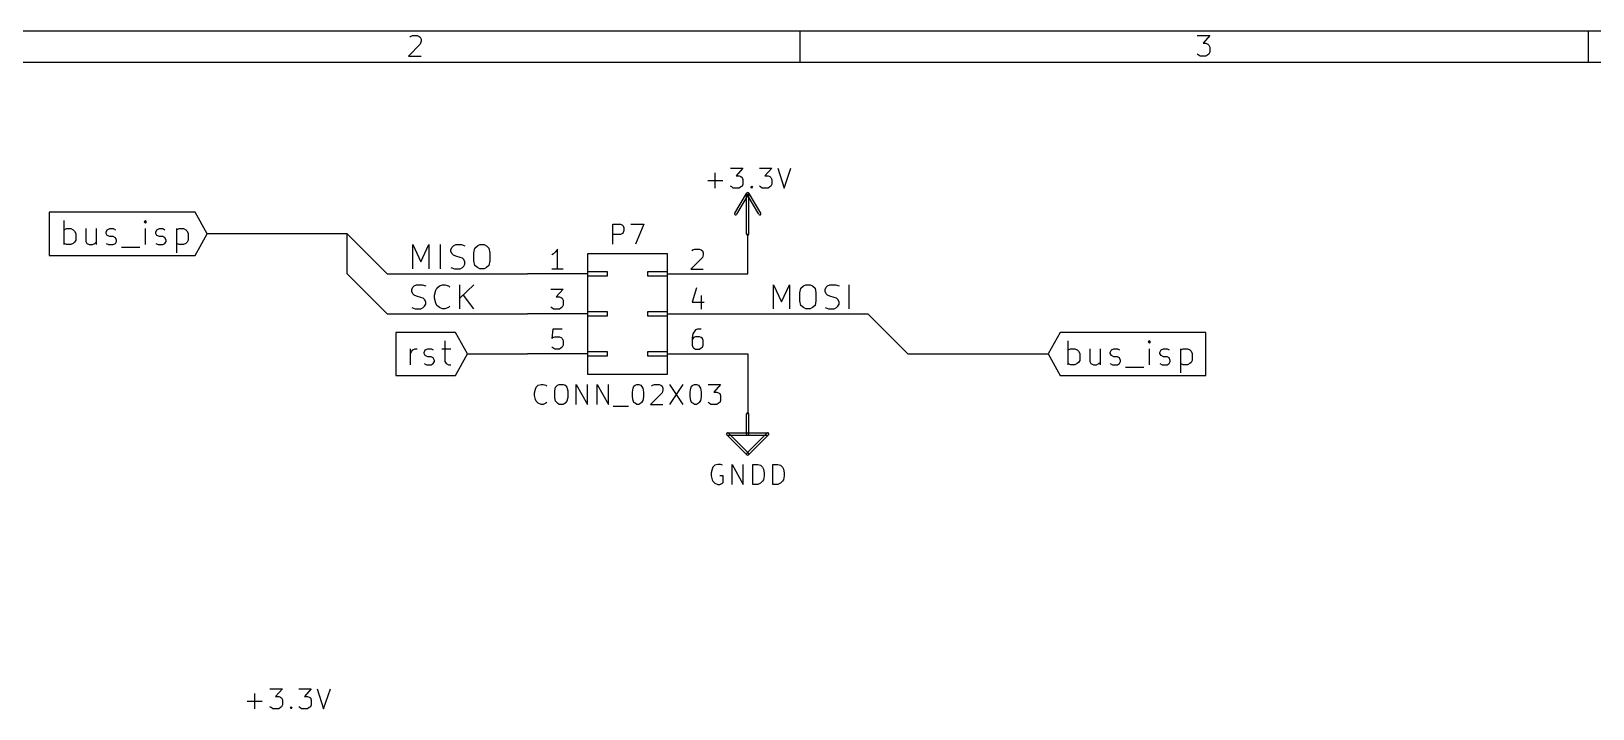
# Model space of a CAD drawing. Extents: x 10 to 287, y -200 to -10.
# Drawn here: x 61.2 to 160.3, y -53 to -10 of the extents above; entities that cross this region are included whole.
import ezdxf

# ---------------------------------------------------------------- set-up
doc = ezdxf.new("R2010")
doc.units = 0
doc.header["$MEASUREMENT"] = 0
doc.layers.add('BLACK', color=7, linetype='CONTINUOUS')
doc.layers.add('WHITE', color=7, linetype='CONTINUOUS')

msp = doc.modelspace()

# ---------------------------------------------------------------- linework, layer by layer
at = {"layer": 'Black'}
for p, q in [((286.995, -10.0076), (10.0076, -10.0076)), ((85.9028, -10.8204), (85.1662, -11.5824)), ((85.2424, -10.3886), (85.2932, -10.3378)), ((85.2932, -10.3378), (85.4202, -10.287)), ((85.4202, -10.287), (85.725, -10.287)), ((85.725, -10.287), (85.852, -10.3378)), ((85.852, -10.3378), (85.9028, -10.3886)), ((85.9028, -10.3886), (85.979, -10.5156)), ((85.979, -10.6426), (85.9028, -10.8204)), ((85.979, -10.5156), (85.979, -10.6426)), ((110.007, -11.9888), (110.007, -10.0076)), ((135.179, -10.287), (135.992, -10.287)), ((135.992, -10.287), (135.56, -10.7696)), ((135.56, -10.7696), (135.738, -10.7696)), ((135.738, -10.7696), (135.865, -10.8204)), ((135.865, -10.8204), (135.915, -10.8966)), ((159.995, -11.9888), (159.995, -10.0076)), ((85.1662, -11.5824), (85.979, -11.5824)), ((135.255, -11.5062), (135.179, -11.4554)), ((135.382, -11.5824), (135.255, -11.5062)), ((135.738, -11.5824), (135.382, -11.5824)), ((135.865, -11.5062), (135.738, -11.5824)), ((135.915, -11.4554), (135.865, -11.5062)), ((135.915, -10.8966), (135.992, -11.0236)), ((135.992, -11.3284), (135.915, -11.4554)), ((135.992, -11.0236), (135.992, -11.3284)), ((285.013, -11.9888), (11.9888, -11.9888)), ((105.588, -18.6944), (106.375, -18.6944)), ((106.375, -18.6944), (105.943, -19.177)), ((107.417, -18.6944), (108.204, -18.6944)), ((108.204, -18.6944), (107.772, -19.177)), ((108.585, -18.6944), (108.991, -19.9644)), ((108.991, -19.9644), (109.423, -18.6944)), ((104.14, -19.4818), (105.105, -19.4818)), ((104.623, -19.9644), (104.623, -18.9992)), ((105.943, -19.177), (106.147, -19.177)), ((106.147, -19.177), (106.248, -19.2278)), ((106.248, -19.2278), (106.324, -19.2786)), ((106.324, -19.2786), (106.375, -19.4056)), ((106.375, -19.7104), (106.324, -19.8374)), ((106.375, -19.4056), (106.375, -19.7104)), ((107.772, -19.177), (107.975, -19.177)), ((107.975, -19.177), (108.077, -19.2278)), ((108.077, -19.2278), (108.153, -19.2786)), ((108.153, -19.2786), (108.204, -19.4056)), ((108.204, -19.7104), (108.153, -19.8374)), ((108.204, -19.4056), (108.204, -19.7104)), ((105.664, -19.8882), (105.588, -19.8374)), ((105.766, -19.9644), (105.664, -19.8882)), ((106.147, -19.9644), (105.766, -19.9644)), ((105.867, -21.5392), (106.604, -20.2946)), ((105.994, -21.6154), (106.731, -20.3708)), ((106.248, -19.8882), (106.147, -19.9644)), ((106.324, -19.8374), (106.248, -19.8882)), ((106.604, -22.86), (106.604, -20.32)), ((106.629, -20.3708), (107.366, -21.6154)), ((106.756, -20.2946), (107.493, -21.5392)), ((106.756, -22.86), (106.756, -20.32)), ((106.883, -19.8882), (106.934, -19.8374)), ((106.934, -19.9644), (106.883, -19.8882)), ((106.934, -19.8374), (106.985, -19.8882)), ((106.934, -19.8374), (106.934, -19.9644)), ((106.985, -19.8882), (106.934, -19.9644)), ((107.493, -19.8882), (107.417, -19.8374)), ((107.594, -19.9644), (107.493, -19.8882)), ((107.975, -19.9644), (107.594, -19.9644)), ((108.077, -19.8882), (107.975, -19.9644)), ((108.153, -19.8374), (108.077, -19.8882)), ((71.628, -21.4884), (62.3824, -21.4884)), ((62.3824, -21.4884), (62.3824, -22.86)), ((72.39, -22.86), (71.628, -21.4884)), ((63.3222, -23.5458), (63.3222, -22.0218)), ((63.3222, -22.606), (63.4746, -22.5298)), ((63.4746, -22.5298), (63.754, -22.5298)), ((63.754, -22.5298), (63.9064, -22.606)), ((63.9064, -22.606), (63.9826, -22.6822)), ((63.9826, -22.6822), (64.0588, -22.8346)), ((64.6938, -22.5298), (64.6938, -23.3426)), ((65.3542, -22.5298), (65.3542, -23.5458)), ((65.9892, -22.7584), (66.0654, -22.606)), ((65.9892, -22.8346), (65.9892, -22.7584)), ((66.0654, -22.606), (66.2178, -22.5298)), ((66.2178, -22.5298), (66.4464, -22.5298)), ((66.4464, -22.5298), (66.5734, -22.606)), ((68.4784, -22.0218), (68.4022, -22.098)), ((68.4022, -22.098), (68.4784, -22.1742)), ((68.5546, -22.098), (68.4784, -22.0218)), ((68.4784, -22.0218), (68.4784, -22.1742)), ((68.4784, -22.1742), (68.5546, -22.098)), ((68.4784, -23.5458), (68.4784, -22.5298)), ((69.1388, -22.7584), (69.215, -22.606)), ((69.1388, -22.8346), (69.1388, -22.7584)), ((69.215, -22.606), (69.3674, -22.5298)), ((69.3674, -22.5298), (69.596, -22.5298)), ((69.596, -22.5298), (69.723, -22.606)), ((70.4596, -22.5298), (70.4596, -24.0538)), ((70.4596, -22.606), (70.612, -22.5298)), ((70.612, -22.5298), (70.8914, -22.5298)), ((70.8914, -22.5298), (71.0438, -22.606)), ((71.0438, -22.606), (71.12, -22.6822)), ((71.12, -22.6822), (71.1962, -22.8346)), ((62.3824, -22.86), (62.3824, -24.2316)), ((63.4746, -23.5458), (63.3222, -23.4696)), ((63.754, -23.5458), (63.4746, -23.5458)), ((63.9064, -23.4696), (63.754, -23.5458)), ((63.9826, -23.3934), (63.9064, -23.4696)), ((64.0588, -23.2664), (63.9826, -23.3934)), ((64.0588, -22.8346), (64.0588, -23.2664)), ((64.6938, -23.3426), (64.77, -23.4696)), ((64.77, -23.4696), (64.9224, -23.5458)), ((64.9224, -23.5458), (65.1256, -23.5458)), ((65.1256, -23.5458), (65.278, -23.4696)), ((65.278, -23.4696), (65.3542, -23.3934)), ((66.0654, -22.9616), (65.9892, -22.8346)), ((65.9892, -23.4696), (66.1416, -23.5458)), ((66.2178, -23.0378), (66.0654, -22.9616)), ((66.1416, -23.5458), (66.4464, -23.5458)), ((66.4464, -23.0378), (66.2178, -23.0378)), ((66.5734, -23.114), (66.4464, -23.0378)), ((66.4464, -23.5458), (66.5734, -23.4696)), ((66.6496, -23.2664), (66.5734, -23.114)), ((66.5734, -23.4696), (66.6496, -23.3426)), ((66.6496, -23.3426), (66.6496, -23.2664)), ((66.9544, -23.6982), (68.1228, -23.6982)), ((69.215, -22.9616), (69.1388, -22.8346)), ((69.1388, -23.4696), (69.2912, -23.5458)), ((69.3674, -23.0378), (69.215, -22.9616)), ((69.2912, -23.5458), (69.596, -23.5458)), ((69.596, -23.0378), (69.3674, -23.0378)), ((69.723, -23.114), (69.596, -23.0378)), ((69.596, -23.5458), (69.723, -23.4696)), ((69.7992, -23.2664), (69.723, -23.114)), ((69.723, -23.4696), (69.7992, -23.3426)), ((69.7992, -23.3426), (69.7992, -23.2664)), ((70.612, -23.5458), (70.4596, -23.4696)), ((70.8914, -23.5458), (70.612, -23.5458)), ((71.0438, -23.4696), (70.8914, -23.5458)), ((71.12, -23.3934), (71.0438, -23.4696)), ((71.1962, -23.2664), (71.12, -23.3934)), ((71.1962, -22.8346), (71.1962, -23.2664)), ((71.628, -24.2316), (72.39, -22.86)), ((81.28, -22.86), (72.39, -22.86)), ((81.28, -22.86), (83.82, -25.4)), ((81.28, -25.4), (81.28, -22.86)), ((106.68, -25.4), (106.68, -22.86)), ((62.3824, -24.2316), (71.628, -24.2316)), ((94.361, -24.13), (94.2594, -24.1808)), ((94.488, -24.003), (94.361, -24.13)), ((94.615, -23.8252), (94.488, -24.003)), ((94.615, -25.0952), (94.615, -23.8252)), ((96.52, -24.13), (96.52, -31.75)), ((101.6, -24.13), (96.52, -24.13)), ((101.6, -31.75), (101.6, -24.13)), ((103.81, -24.3586), (103.073, -25.0952)), ((103.149, -23.9268), (103.2, -23.876)), ((103.2, -23.876), (103.327, -23.8252)), ((103.327, -23.8252), (103.632, -23.8252)), ((103.632, -23.8252), (103.734, -23.876)), ((103.734, -23.876), (103.81, -23.9268)), ((103.81, -23.9268), (103.861, -24.0538)), ((103.861, -24.1808), (103.81, -24.3586)), ((103.861, -24.0538), (103.861, -24.1808)), ((81.28, -25.4), (83.82, -27.94)), ((83.82, -25.4), (92.71, -25.4)), ((96.52, -25.4), (92.71, -25.4)), ((94.9706, -25.0952), (94.2594, -25.0952)), ((96.52, -25.273), (96.52, -25.527)), ((97.79, -25.273), (96.52, -25.273)), ((96.52, -25.527), (97.79, -25.527)), ((97.79, -25.527), (97.79, -25.273)), ((100.33, -25.273), (100.33, -25.527)), ((101.6, -25.273), (100.33, -25.273)), ((100.33, -25.527), (101.6, -25.527)), ((101.6, -25.527), (101.6, -25.273)), ((101.6, -25.4), (105.41, -25.4)), ((103.073, -25.0952), (103.861, -25.0952)), ((105.41, -25.4), (106.68, -25.4)), ((94.1832, -26.3652), (94.9706, -26.3652)), ((94.9706, -26.3652), (94.5388, -26.8478)), ((103.429, -26.289), (103.149, -27.2034)), ((94.2594, -27.559), (94.1832, -27.5082)), ((94.361, -27.6352), (94.2594, -27.559)), ((94.742, -27.6352), (94.361, -27.6352)), ((94.5388, -26.8478), (94.742, -26.8478)), ((94.742, -26.8478), (94.8436, -26.8986)), ((94.8436, -27.559), (94.742, -27.6352)), ((94.8436, -26.8986), (94.9198, -26.9494)), ((94.9198, -27.5082), (94.8436, -27.559)), ((94.9198, -26.9494), (94.9706, -27.0764)), ((94.9706, -27.3812), (94.9198, -27.5082)), ((94.9706, -27.0764), (94.9706, -27.3812)), ((103.149, -27.2034), (103.911, -27.2034)), ((103.734, -26.7716), (103.734, -27.6352)), ((83.82, -27.94), (92.71, -27.94)), ((96.52, -27.94), (92.71, -27.94)), ((96.52, -27.813), (96.52, -28.067)), ((97.79, -27.813), (96.52, -27.813)), ((96.52, -28.067), (97.79, -28.067)), ((97.79, -28.067), (97.79, -27.813)), ((100.33, -27.813), (100.33, -28.067)), ((101.6, -27.813), (100.33, -27.813)), ((100.33, -28.067), (101.6, -28.067)), ((101.6, -28.067), (101.6, -27.813)), ((101.6, -27.94), (105.41, -27.94)), ((105.41, -27.94), (114.3, -27.94)), ((114.3, -27.94), (116.84, -30.48)), ((88.138, -29.1084), (84.3534, -29.1084)), ((84.3534, -29.1084), (84.3534, -30.48)), ((87.4776, -29.6418), (87.4776, -30.9626)), ((88.9, -30.48), (88.138, -29.1084)), ((94.3102, -28.9052), (94.2594, -29.4894)), ((94.2594, -29.4894), (94.3102, -29.4386)), ((94.9198, -28.9052), (94.3102, -28.9052)), ((94.3102, -29.4386), (94.4372, -29.3878)), ((94.4372, -29.3878), (94.742, -29.3878)), ((94.742, -29.3878), (94.8436, -29.4386)), ((94.8436, -29.4386), (94.9198, -29.4894)), ((94.9198, -29.4894), (94.9706, -29.6164)), ((94.9706, -29.6164), (94.9706, -29.9212)), ((103.2, -29.21), (103.149, -29.4386)), ((103.149, -29.4386), (103.149, -29.9212)), ((103.2, -29.4894), (103.149, -29.6164)), ((103.327, -29.0068), (103.2, -29.21)), ((103.251, -29.4386), (103.2, -29.4894)), ((103.378, -29.3878), (103.251, -29.4386)), ((103.378, -28.956), (103.327, -29.0068)), ((103.505, -28.9052), (103.378, -28.956)), ((103.632, -29.3878), (103.378, -29.3878)), ((103.734, -28.9052), (103.505, -28.9052)), ((103.734, -29.4386), (103.632, -29.3878)), ((103.81, -29.4894), (103.734, -29.4386)), ((103.861, -29.6164), (103.81, -29.4894)), ((103.861, -29.9212), (103.861, -29.6164)), ((126.492, -29.1084), (125.73, -30.48)), ((135.738, -29.1084), (126.492, -29.1084)), ((127, -31.1658), (127, -29.6418)), ((132.156, -29.6418), (132.08, -29.718)), ((132.232, -29.718), (132.156, -29.6418)), ((132.156, -29.6418), (132.156, -29.7942)), ((135.738, -30.48), (135.738, -29.1084)), ((84.3534, -30.48), (84.3534, -31.8516)), ((85.2932, -31.1658), (85.2932, -30.1498)), ((85.2932, -30.4546), (85.3694, -30.3022)), ((85.3694, -30.3022), (85.4456, -30.226)), ((85.4456, -30.226), (85.598, -30.1498)), ((85.598, -30.1498), (85.725, -30.1498)), ((86.1568, -30.3784), (86.233, -30.226)), ((86.1568, -30.4546), (86.1568, -30.3784)), ((86.233, -30.5816), (86.1568, -30.4546)), ((86.233, -30.226), (86.3854, -30.1498)), ((86.3854, -30.6578), (86.233, -30.5816)), ((86.3854, -30.1498), (86.614, -30.1498)), ((86.614, -30.6578), (86.3854, -30.6578)), ((86.614, -30.1498), (86.741, -30.226)), ((86.741, -30.734), (86.614, -30.6578)), ((87.2744, -30.1498), (87.8586, -30.1498)), ((88.138, -31.8516), (88.9, -30.48)), ((88.9, -30.48), (92.71, -30.48)), ((96.52, -30.48), (92.71, -30.48)), ((94.3102, -30.099), (94.2594, -30.0482)), ((94.4372, -30.1752), (94.3102, -30.099)), ((94.742, -30.1752), (94.4372, -30.1752)), ((94.8436, -30.099), (94.742, -30.1752)), ((94.9198, -30.0482), (94.8436, -30.099)), ((94.9706, -29.9212), (94.9198, -30.0482)), ((96.52, -30.353), (96.52, -30.607)), ((97.79, -30.353), (96.52, -30.353)), ((96.52, -30.607), (97.79, -30.607)), ((97.79, -30.607), (97.79, -30.353)), ((100.33, -30.353), (100.33, -30.607)), ((101.6, -30.353), (100.33, -30.353)), ((100.33, -30.607), (101.6, -30.607)), ((101.6, -30.607), (101.6, -30.353)), ((101.6, -30.48), (105.41, -30.48)), ((103.149, -29.9212), (103.2, -30.0482)), ((103.2, -30.0482), (103.251, -30.099)), ((103.251, -30.099), (103.378, -30.1752)), ((103.378, -30.1752), (103.632, -30.1752)), ((103.632, -30.1752), (103.734, -30.099)), ((103.734, -30.099), (103.81, -30.0482)), ((103.81, -30.0482), (103.861, -29.9212)), ((105.41, -30.48), (106.68, -30.48)), ((106.68, -30.48), (106.68, -34.29)), ((116.84, -30.48), (125.73, -30.48)), ((125.73, -30.48), (126.492, -31.8516)), ((127, -30.226), (127.152, -30.1498)), ((127.152, -30.1498), (127.432, -30.1498)), ((127.432, -30.1498), (127.584, -30.226)), ((127.584, -30.226), (127.66, -30.3022)), ((127.66, -30.3022), (127.737, -30.4546)), ((127.737, -30.4546), (127.737, -30.8864)), ((128.372, -30.1498), (128.372, -30.9626)), ((129.032, -30.1498), (129.032, -31.1658)), ((129.667, -30.3784), (129.743, -30.226)), ((129.667, -30.4546), (129.667, -30.3784)), ((129.743, -30.5816), (129.667, -30.4546)), ((129.743, -30.226), (129.896, -30.1498)), ((129.896, -30.6578), (129.743, -30.5816)), ((129.896, -30.1498), (130.124, -30.1498)), ((130.124, -30.6578), (129.896, -30.6578)), ((130.124, -30.1498), (130.251, -30.226)), ((130.251, -30.734), (130.124, -30.6578)), ((132.08, -29.718), (132.156, -29.7942)), ((132.156, -29.7942), (132.232, -29.718)), ((132.156, -31.1658), (132.156, -30.1498)), ((132.817, -30.3784), (132.893, -30.226)), ((132.817, -30.4546), (132.817, -30.3784)), ((132.893, -30.5816), (132.817, -30.4546)), ((132.893, -30.226), (133.045, -30.1498)), ((133.045, -30.6578), (132.893, -30.5816)), ((133.045, -30.1498), (133.274, -30.1498)), ((133.274, -30.6578), (133.045, -30.6578)), ((133.274, -30.1498), (133.401, -30.226)), ((133.401, -30.734), (133.274, -30.6578)), ((134.137, -30.1498), (134.137, -31.6738)), ((134.137, -30.226), (134.29, -30.1498)), ((134.29, -30.1498), (134.569, -30.1498)), ((134.569, -30.1498), (134.722, -30.226)), ((134.722, -30.226), (134.798, -30.3022)), ((134.798, -30.3022), (134.874, -30.4546)), ((134.874, -30.4546), (134.874, -30.8864)), ((135.738, -31.8516), (135.738, -30.48)), ((86.1568, -31.0896), (86.3092, -31.1658)), ((86.3092, -31.1658), (86.614, -31.1658)), ((86.614, -31.1658), (86.741, -31.0896)), ((86.8172, -30.8864), (86.741, -30.734)), ((86.741, -31.0896), (86.8172, -30.9626)), ((86.8172, -30.9626), (86.8172, -30.8864)), ((87.4776, -30.9626), (87.5538, -31.0896)), ((87.5538, -31.0896), (87.7062, -31.1658)), ((87.7062, -31.1658), (87.8586, -31.1658)), ((127.152, -31.1658), (127, -31.0896)), ((127.432, -31.1658), (127.152, -31.1658)), ((127.584, -31.0896), (127.432, -31.1658)), ((127.66, -31.0134), (127.584, -31.0896)), ((127.737, -30.8864), (127.66, -31.0134)), ((128.372, -30.9626), (128.448, -31.0896)), ((128.448, -31.0896), (128.6, -31.1658)), ((128.6, -31.1658), (128.803, -31.1658)), ((128.803, -31.1658), (128.956, -31.0896)), ((128.956, -31.0896), (129.032, -31.0134)), ((129.667, -31.0896), (129.819, -31.1658)), ((129.819, -31.1658), (130.124, -31.1658)), ((130.124, -31.1658), (130.251, -31.0896)), ((130.327, -30.8864), (130.251, -30.734)), ((130.251, -31.0896), (130.327, -30.9626)), ((130.327, -30.9626), (130.327, -30.8864)), ((130.632, -31.3182), (131.801, -31.3182)), ((132.817, -31.0896), (132.969, -31.1658)), ((132.969, -31.1658), (133.274, -31.1658)), ((133.274, -31.1658), (133.401, -31.0896)), ((133.477, -30.8864), (133.401, -30.734)), ((133.401, -31.0896), (133.477, -30.9626)), ((133.477, -30.9626), (133.477, -30.8864)), ((134.29, -31.1658), (134.137, -31.0896)), ((134.569, -31.1658), (134.29, -31.1658)), ((134.722, -31.0896), (134.569, -31.1658)), ((134.798, -31.0134), (134.722, -31.0896)), ((134.874, -30.8864), (134.798, -31.0134)), ((84.3534, -31.8516), (88.138, -31.8516)), ((93.218, -32.7152), (93.2688, -32.5882)), ((93.2688, -32.5882), (93.3958, -32.4612)), ((93.3958, -32.4612), (93.5736, -32.4104)), ((93.5736, -32.4104), (93.7006, -32.4104)), ((93.7006, -32.4104), (93.8784, -32.4612)), ((93.8784, -32.4612), (93.9292, -32.512)), ((94.4372, -32.8168), (94.488, -32.5882)), ((94.488, -32.5882), (94.615, -32.4612)), ((94.615, -32.4612), (94.7166, -32.4104)), ((94.7166, -32.4104), (94.9706, -32.4104)), ((94.9706, -32.4104), (95.0976, -32.4612)), ((95.0976, -32.4612), (95.1992, -32.5882)), ((95.1992, -32.5882), (95.2754, -32.8168)), ((95.8088, -33.6804), (95.8088, -32.4104)), ((95.8088, -32.4104), (96.52, -33.6804)), ((96.52, -31.75), (101.6, -31.75)), ((96.52, -33.6804), (96.52, -32.4104)), ((97.1296, -33.6804), (97.1296, -32.4104)), ((97.1296, -32.4104), (97.8408, -33.6804)), ((97.8408, -33.6804), (97.8408, -32.4104)), ((99.3648, -32.893), (99.4156, -32.639)), ((99.4156, -32.639), (99.4664, -32.512)), ((99.4664, -32.512), (99.5426, -32.4612)), ((99.5426, -32.4612), (99.6442, -32.4104)), ((99.6442, -32.4104), (99.7712, -32.4104)), ((99.7712, -32.4104), (99.8982, -32.4612)), ((99.8982, -32.4612), (99.949, -32.512)), ((99.949, -32.512), (100.025, -32.639)), ((100.025, -32.639), (100.076, -32.893)), ((100.584, -32.512), (100.635, -32.4612)), ((100.635, -32.4612), (100.762, -32.4104)), ((100.762, -32.4104), (101.067, -32.4104)), ((101.067, -32.4104), (101.168, -32.4612)), ((101.168, -32.4612), (101.244, -32.512)), ((101.244, -32.512), (101.295, -32.639)), ((101.295, -32.639), (101.295, -32.766)), ((101.727, -32.4104), (102.565, -33.6804)), ((102.565, -32.4104), (101.727, -33.6804)), ((103.022, -32.893), (103.073, -32.639)), ((103.073, -32.639), (103.124, -32.512)), ((103.124, -32.512), (103.2, -32.4612)), ((103.2, -32.4612), (103.302, -32.4104)), ((103.302, -32.4104), (103.429, -32.4104)), ((103.429, -32.4104), (103.556, -32.4612)), ((103.556, -32.4612), (103.607, -32.512)), ((103.607, -32.512), (103.683, -32.639)), ((103.683, -32.639), (103.734, -32.893)), ((104.165, -32.4104), (104.953, -32.4104)), ((104.953, -32.4104), (104.521, -32.893)), ((126.492, -31.8516), (135.738, -31.8516)), ((93.1672, -32.9438), (93.218, -32.7152)), ((93.1672, -33.1216), (93.1672, -32.9438)), ((93.218, -33.3756), (93.1672, -33.1216)), ((93.2688, -33.4772), (93.218, -33.3756)), ((93.3958, -33.6042), (93.2688, -33.4772)), ((93.5736, -33.6804), (93.3958, -33.6042)), ((93.8784, -33.6042), (93.7006, -33.6804)), ((93.9292, -33.5534), (93.8784, -33.6042)), ((94.4372, -33.2486), (94.4372, -32.8168)), ((94.488, -33.4772), (94.4372, -33.2486)), ((94.615, -33.6042), (94.488, -33.4772)), ((94.7166, -33.6804), (94.615, -33.6042)), ((95.0976, -33.6042), (94.9706, -33.6804)), ((95.1992, -33.4772), (95.0976, -33.6042)), ((95.2754, -33.2486), (95.1992, -33.4772)), ((95.2754, -32.8168), (95.2754, -33.2486)), ((99.3648, -33.1978), (99.3648, -32.893)), ((99.4156, -33.4264), (99.3648, -33.1978)), ((99.4664, -33.5534), (99.4156, -33.4264)), ((99.5426, -33.6042), (99.4664, -33.5534)), ((99.6442, -33.6804), (99.5426, -33.6042)), ((99.8982, -33.6042), (99.7712, -33.6804)), ((99.949, -33.5534), (99.8982, -33.6042)), ((100.025, -33.4264), (99.949, -33.5534)), ((100.076, -33.1978), (100.025, -33.4264)), ((100.076, -32.893), (100.076, -33.1978)), ((101.244, -32.9438), (100.508, -33.6804)), ((101.295, -32.766), (101.244, -32.9438)), ((103.022, -33.1978), (103.022, -32.893)), ((103.073, -33.4264), (103.022, -33.1978)), ((103.124, -33.5534), (103.073, -33.4264)), ((103.2, -33.6042), (103.124, -33.5534)), ((103.302, -33.6804), (103.2, -33.6042)), ((103.556, -33.6042), (103.429, -33.6804)), ((103.607, -33.5534), (103.556, -33.6042)), ((103.683, -33.4264), (103.607, -33.5534)), ((103.734, -33.1978), (103.683, -33.4264)), ((103.734, -32.893), (103.734, -33.1978)), ((104.242, -33.6042), (104.165, -33.5534)), ((104.343, -33.6804), (104.242, -33.6042)), ((104.521, -32.893), (104.724, -32.893)), ((104.724, -32.893), (104.826, -32.9438)), ((104.826, -33.6042), (104.724, -33.6804)), ((104.826, -32.9438), (104.902, -32.9946)), ((104.902, -33.5534), (104.826, -33.6042)), ((104.902, -32.9946), (104.953, -33.1216)), ((104.953, -33.4264), (104.902, -33.5534)), ((104.953, -33.1216), (104.953, -33.4264)), ((93.7006, -33.6804), (93.5736, -33.6804)), ((94.9706, -33.6804), (94.7166, -33.6804)), ((98.1456, -33.782), (99.1108, -33.782)), ((99.7712, -33.6804), (99.6442, -33.6804)), ((100.508, -33.6804), (101.295, -33.6804)), ((103.429, -33.6804), (103.302, -33.6804)), ((104.724, -33.6804), (104.343, -33.6804)), ((106.604, -35.56), (106.604, -34.29)), ((106.756, -35.56), (106.756, -34.29)), ((106.629, -36.8808), (105.359, -35.6108)), ((105.41, -35.4838), (106.68, -35.4838)), ((105.41, -35.6362), (106.68, -35.6362)), ((106.731, -36.7792), (105.461, -35.5092)), ((107.899, -35.5092), (106.629, -36.7792)), ((106.68, -35.4838), (107.95, -35.4838)), ((106.68, -35.6362), (107.95, -35.6362)), ((108.001, -35.6108), (106.731, -36.8808)), ((104.597, -37.5412), (104.47, -37.6682)), ((104.775, -37.4904), (104.597, -37.5412)), ((104.953, -37.4904), (104.775, -37.4904)), ((105.08, -37.5412), (104.953, -37.4904)), ((105.689, -38.7604), (105.689, -37.4904)), ((105.689, -37.4904), (106.401, -38.7604)), ((106.401, -38.7604), (106.401, -37.4904)), ((107.01, -38.7604), (107.01, -37.4904)), ((107.01, -37.4904), (107.315, -37.4904)), ((107.315, -37.4904), (107.493, -37.5412)), ((107.493, -37.5412), (107.62, -37.6682)), ((108.28, -38.7604), (108.28, -37.4904)), ((108.28, -37.4904), (108.585, -37.4904)), ((108.585, -37.4904), (108.763, -37.5412)), ((108.763, -37.5412), (108.89, -37.6682)), ((104.419, -37.7952), (104.369, -38.0238)), ((104.369, -38.0238), (104.369, -38.2016)), ((104.369, -38.2016), (104.419, -38.4556)), ((104.47, -37.6682), (104.419, -37.7952)), ((104.419, -38.4556), (104.47, -38.5572)), ((104.47, -38.5572), (104.597, -38.6842)), ((105.131, -38.2016), (104.902, -38.2016)), ((105.131, -38.6334), (105.131, -38.2016)), ((107.62, -38.5572), (107.493, -38.6842)), ((107.62, -37.6682), (107.671, -37.7952)), ((107.671, -38.4556), (107.62, -38.5572)), ((107.671, -37.7952), (107.721, -38.0238)), ((107.721, -38.2016), (107.671, -38.4556)), ((107.721, -38.0238), (107.721, -38.2016)), ((108.89, -38.5572), (108.763, -38.6842)), ((108.89, -37.6682), (108.941, -37.7952)), ((108.941, -38.4556), (108.89, -38.5572)), ((108.941, -37.7952), (108.991, -38.0238)), ((108.991, -38.2016), (108.941, -38.4556)), ((108.991, -38.0238), (108.991, -38.2016)), ((104.597, -38.6842), (104.775, -38.7604)), ((104.775, -38.7604), (104.902, -38.7604)), ((104.902, -38.7604), (105.08, -38.6842)), ((105.08, -38.6842), (105.131, -38.6334)), ((107.315, -38.7604), (107.01, -38.7604)), ((107.493, -38.6842), (107.315, -38.7604)), ((108.585, -38.7604), (108.28, -38.7604)), ((108.763, -38.6842), (108.585, -38.7604)), ((75.4126, -52.9844), (75.4126, -52.0192)), ((76.3778, -51.7144), (77.1652, -51.7144)), ((77.1652, -51.7144), (76.7334, -52.197)), ((76.7334, -52.197), (76.9366, -52.197)), ((76.9366, -52.197), (77.0382, -52.2478)), ((77.0382, -52.2478), (77.1144, -52.2986)), ((77.1144, -52.2986), (77.1652, -52.4256)), ((77.1652, -52.4256), (77.1652, -52.7304)), ((78.2066, -51.7144), (78.994, -51.7144)), ((78.994, -51.7144), (78.5622, -52.197)), ((78.5622, -52.197), (78.7654, -52.197)), ((78.7654, -52.197), (78.867, -52.2478)), ((78.867, -52.2478), (78.9432, -52.2986)), ((78.9432, -52.2986), (78.994, -52.4256)), ((78.994, -52.4256), (78.994, -52.7304)), ((79.375, -51.7144), (79.7814, -52.9844)), ((79.7814, -52.9844), (80.2132, -51.7144)), ((74.93, -52.5018), (75.8952, -52.5018)), ((76.454, -52.9082), (76.3778, -52.8574)), ((76.5556, -52.9844), (76.454, -52.9082)), ((76.9366, -52.9844), (76.5556, -52.9844)), ((77.0382, -52.9082), (76.9366, -52.9844)), ((77.1144, -52.8574), (77.0382, -52.9082)), ((77.1652, -52.7304), (77.1144, -52.8574)), ((77.6732, -52.9082), (77.724, -52.8574)), ((77.724, -52.9844), (77.6732, -52.9082)), ((77.724, -52.8574), (77.7748, -52.9082)), ((77.724, -52.8574), (77.724, -52.9844)), ((77.7748, -52.9082), (77.724, -52.9844)), ((78.2828, -52.9082), (78.2066, -52.8574)), ((78.3844, -52.9844), (78.2828, -52.9082)), ((78.7654, -52.9844), (78.3844, -52.9844)), ((78.867, -52.9082), (78.7654, -52.9844)), ((78.9432, -52.8574), (78.867, -52.9082)), ((78.994, -52.7304), (78.9432, -52.8574))]:
    msp.add_line(p, q, dxfattribs=at)
for centre, start, end in [((106.68, -20.32), 360, 540), ((106.68, -20.32), 30.9638, 210.964), ((106.68, -20.32), 329.036, 509.036), ((105.918, -21.59), 149.036, 329.036), ((107.442, -21.59), 210.964, 390.964), ((106.68, -22.86), 180, 360), ((106.68, -34.29), 360, 540), ((105.41, -35.56), 405, 585), ((105.41, -35.56), 90, 270), ((106.68, -35.56), 90, 270), ((106.68, -35.56), 180, 360), ((106.68, -35.56), 270, 450), ((107.95, -35.56), 315, 495), ((107.95, -35.56), 270, 450), ((106.68, -36.83), 495, 675), ((106.68, -36.83), 225, 405)]:
    msp.add_arc(centre, 0.0762, start, end, dxfattribs=at)
at = {"layer": 'White'}
for p, q in [((98.1202, -23.5204), (98.1202, -22.2504)), ((98.1202, -22.2504), (98.6028, -22.2504)), ((98.6028, -22.2504), (98.7298, -22.3012)), ((98.7298, -22.3012), (98.7806, -22.352)), ((98.7806, -22.352), (98.8314, -22.479)), ((98.8314, -22.6568), (98.7806, -22.7838)), ((98.8314, -22.479), (98.8314, -22.6568)), ((99.2632, -22.2504), (100.101, -22.2504)), ((100.101, -22.2504), (99.568, -23.5204)), ((85.4456, -25.0698), (85.4456, -23.5458)), ((85.4456, -23.5458), (85.9536, -24.638)), ((85.9536, -24.638), (86.4616, -23.5458)), ((86.4616, -23.5458), (86.4616, -25.0698)), ((87.1982, -25.0698), (87.1982, -23.5458)), ((87.8586, -23.8506), (87.9348, -23.6982)), ((87.9348, -23.6982), (88.011, -23.622)), ((88.011, -23.622), (88.1634, -23.5458)), ((88.1634, -23.5458), (88.519, -23.5458)), ((88.519, -23.5458), (88.7476, -23.622)), ((89.3826, -23.7744), (89.535, -23.622)), ((89.535, -23.622), (89.6874, -23.5458)), ((89.6874, -23.5458), (89.9668, -23.5458)), ((89.9668, -23.5458), (90.1192, -23.622)), ((90.1192, -23.622), (90.2716, -23.7744)), ((98.6028, -22.9108), (98.1202, -22.9108)), ((98.7298, -22.8346), (98.6028, -22.9108)), ((98.7806, -22.7838), (98.7298, -22.8346)), ((87.8586, -23.9776), (87.8586, -23.8506)), ((87.9348, -24.13), (87.8586, -23.9776)), ((88.011, -24.2062), (87.9348, -24.13)), ((88.1634, -24.2824), (88.011, -24.2062)), ((88.4428, -24.3586), (88.1634, -24.2824)), ((88.5952, -24.4094), (88.4428, -24.3586)), ((88.6714, -24.4856), (88.5952, -24.4094)), ((88.7476, -24.638), (88.6714, -24.4856)), ((88.7476, -24.7904), (88.7476, -24.638)), ((89.3064, -24.0538), (89.3826, -23.7744)), ((89.3064, -24.5618), (89.3064, -24.0538)), ((89.3826, -24.8666), (89.3064, -24.5618)), ((90.2716, -23.7744), (90.3224, -24.0538)), ((90.3224, -24.5618), (90.2716, -24.8666)), ((90.3224, -24.0538), (90.3224, -24.5618)), ((87.8586, -24.9936), (88.0872, -25.0698)), ((88.0872, -25.0698), (88.4428, -25.0698)), ((88.4428, -25.0698), (88.5952, -24.9936)), ((88.5952, -24.9936), (88.6714, -24.9174)), ((88.6714, -24.9174), (88.7476, -24.7904)), ((89.535, -24.9936), (89.3826, -24.8666)), ((89.6874, -25.0698), (89.535, -24.9936)), ((89.9668, -25.0698), (89.6874, -25.0698)), ((90.1192, -24.9936), (89.9668, -25.0698)), ((90.2716, -24.8666), (90.1192, -24.9936)), ((85.3694, -26.3906), (85.4456, -26.2382)), ((85.3694, -26.5176), (85.3694, -26.3906)), ((85.4456, -26.67), (85.3694, -26.5176)), ((85.4456, -26.2382), (85.5218, -26.162)), ((85.5218, -26.7462), (85.4456, -26.67)), ((85.5218, -26.162), (85.6742, -26.0858)), ((85.6742, -26.0858), (86.0298, -26.0858)), ((86.0298, -26.0858), (86.2584, -26.162)), ((86.8172, -26.7462), (86.8934, -26.4414)), ((86.8934, -26.4414), (86.9696, -26.3144)), ((86.9696, -26.3144), (87.122, -26.162)), ((87.122, -26.162), (87.3252, -26.0858)), ((87.3252, -26.0858), (87.4776, -26.0858)), ((87.4776, -26.0858), (87.7062, -26.162)), ((87.7062, -26.162), (87.7824, -26.2382)), ((88.4174, -27.6098), (88.4174, -26.0858)), ((89.3064, -26.0858), (88.4174, -26.9494)), ((108.306, -27.6098), (108.306, -26.0858)), ((108.306, -26.0858), (108.814, -27.178)), ((108.814, -27.178), (109.322, -26.0858)), ((109.322, -26.0858), (109.322, -27.6098)), ((109.982, -26.5938), (110.058, -26.3144)), ((109.982, -27.1018), (109.982, -26.5938)), ((110.058, -26.3144), (110.211, -26.162)), ((110.211, -26.162), (110.363, -26.0858)), ((110.363, -26.0858), (110.642, -26.0858)), ((110.642, -26.0858), (110.795, -26.162)), ((110.795, -26.162), (110.947, -26.3144)), ((110.947, -26.3144), (110.998, -26.5938)), ((110.998, -26.5938), (110.998, -27.1018)), ((111.582, -26.3906), (111.658, -26.2382)), ((111.582, -26.5176), (111.582, -26.3906)), ((111.658, -26.67), (111.582, -26.5176)), ((111.658, -26.2382), (111.735, -26.162)), ((111.735, -26.7462), (111.658, -26.67)), ((111.735, -26.162), (111.887, -26.0858)), ((111.887, -26.0858), (112.243, -26.0858)), ((112.243, -26.0858), (112.471, -26.162)), ((113.106, -27.6098), (113.106, -26.0858)), ((85.3694, -27.5336), (85.598, -27.6098)), ((85.6742, -26.8224), (85.5218, -26.7462)), ((85.598, -27.6098), (85.9536, -27.6098)), ((85.9536, -26.8986), (85.6742, -26.8224)), ((86.106, -26.9494), (85.9536, -26.8986)), ((85.9536, -27.6098), (86.106, -27.5336)), ((86.1822, -27.0256), (86.106, -26.9494)), ((86.106, -27.5336), (86.1822, -27.4574)), ((86.2584, -27.178), (86.1822, -27.0256)), ((86.1822, -27.4574), (86.2584, -27.3304)), ((86.2584, -27.3304), (86.2584, -27.178)), ((86.8172, -26.9494), (86.8172, -26.7462)), ((86.8934, -27.2542), (86.8172, -26.9494)), ((86.9696, -27.4066), (86.8934, -27.2542)), ((87.122, -27.5336), (86.9696, -27.4066)), ((87.3252, -27.6098), (87.122, -27.5336)), ((87.4776, -27.6098), (87.3252, -27.6098)), ((87.7062, -27.5336), (87.4776, -27.6098)), ((87.7824, -27.4574), (87.7062, -27.5336)), ((89.3064, -27.6098), (88.646, -26.7462)), ((110.058, -27.4066), (109.982, -27.1018)), ((110.211, -27.5336), (110.058, -27.4066)), ((110.363, -27.6098), (110.211, -27.5336)), ((110.642, -27.6098), (110.363, -27.6098)), ((110.795, -27.5336), (110.642, -27.6098)), ((110.947, -27.4066), (110.795, -27.5336)), ((110.998, -27.1018), (110.947, -27.4066)), ((111.582, -27.5336), (111.811, -27.6098)), ((111.887, -26.8224), (111.735, -26.7462)), ((111.811, -27.6098), (112.166, -27.6098)), ((112.166, -26.8986), (111.887, -26.8224)), ((112.319, -26.9494), (112.166, -26.8986)), ((112.166, -27.6098), (112.319, -27.5336)), ((112.395, -27.0256), (112.319, -26.9494)), ((112.319, -27.5336), (112.395, -27.4574)), ((112.471, -27.178), (112.395, -27.0256)), ((112.395, -27.4574), (112.471, -27.3304)), ((112.471, -27.3304), (112.471, -27.178))]:
    msp.add_line(p, q, dxfattribs=at)

doc.saveas('drawing.dxf')
